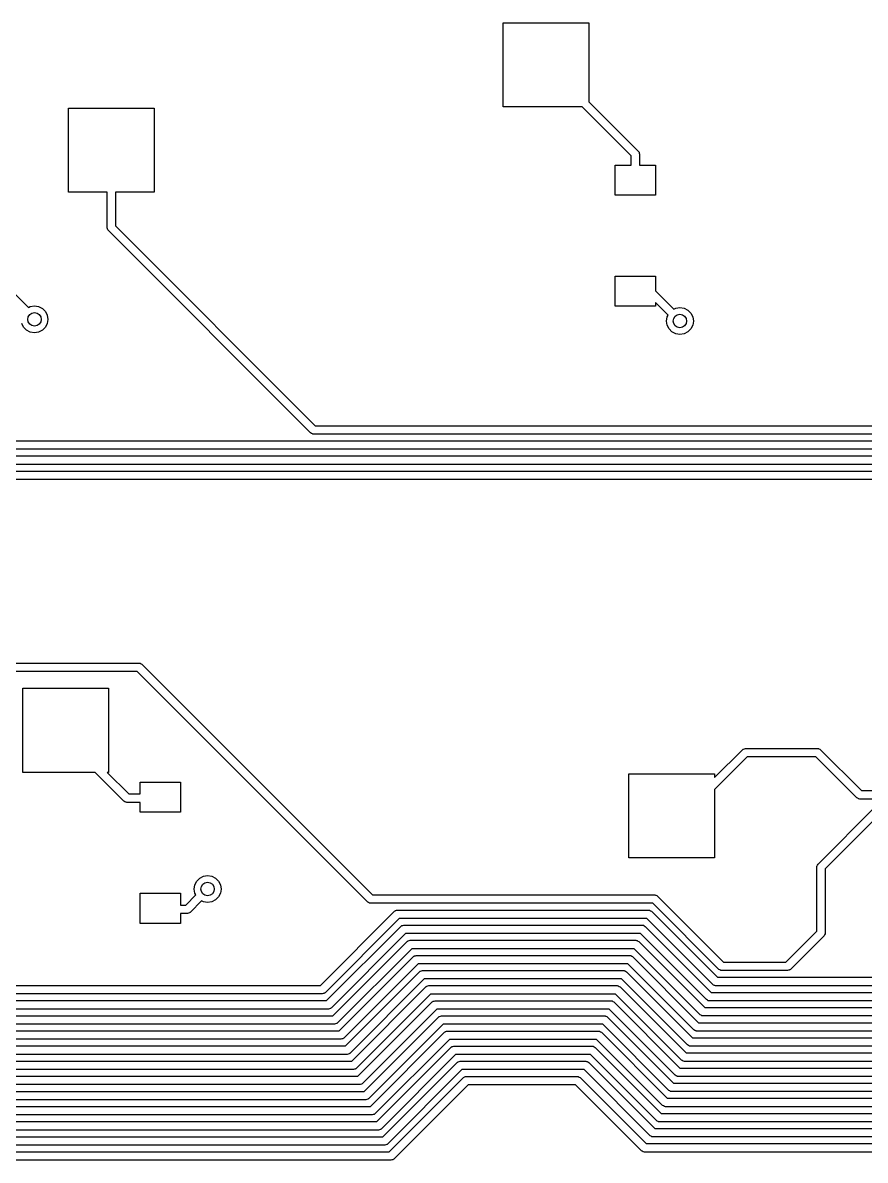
# Model space of a CAD drawing. Extents: x -27 to 355, y -108 to 35.
# Drawn here: x 228.4 to 253.46, y -67.9 to -34.08 of the extents above; entities that cross this region are included whole.
import ezdxf

# ---------------------------------------------------------------- set-up
doc = ezdxf.new("R2010")
doc.units = 0
doc.layers.add('BLACK', color=7, linetype='CONTINUOUS')

msp = doc.modelspace()

# ---------------------------------------------------------------- linework, layer by layer
at = {"layer": 'BLACK', "linetype": 'CONTINUOUS'}
for p, q in [((242.692, -36.5833), (242.692, -34.0833)), ((242.692, -34.0833), (245.242, -34.0833)), ((245.242, -34.0833), (245.242, -36.4315)), ((245.242, -36.4315), (246.713, -37.9029)), ((229.765, -39.1233), (229.765, -36.6233)), ((229.765, -36.6233), (232.315, -36.6233)), ((232.315, -36.6233), (232.315, -39.1233)), ((245.04, -36.5833), (242.692, -36.5833)), ((246.5, -38.0431), (245.04, -36.5833)), ((246.5, -38.3133), (246.5, -38.0431)), ((246.713, -37.9029), (246.727, -37.9207)), ((246.727, -37.9207), (246.73, -37.9238)), ((246.73, -37.9238), (246.731, -37.9265)), ((246.731, -37.9265), (246.735, -37.9317)), ((246.735, -37.9317), (246.741, -37.9618)), ((246.741, -37.9618), (246.75, -37.9913)), ((246.75, -37.9913), (246.75, -38.3133)), ((246.025, -39.2133), (246.025, -38.3133)), ((246.025, -38.3133), (246.5, -38.3133)), ((246.75, -38.3133), (247.225, -38.3133)), ((247.225, -38.3133), (247.225, -39.2133)), ((230.915, -39.1233), (229.765, -39.1233)), ((230.915, -40.1754), (230.915, -39.1233)), ((232.315, -39.1233), (231.165, -39.1233)), ((231.165, -39.1233), (231.165, -40.1236)), ((247.225, -39.2133), (246.025, -39.2133)), ((230.924, -40.2049), (230.915, -40.1754)), ((230.93, -40.235), (230.924, -40.2049)), ((230.934, -40.2402), (230.93, -40.235)), ((230.935, -40.2429), (230.934, -40.2402)), ((231.165, -40.1236), (237.104, -46.0628)), ((230.938, -40.2459), (230.935, -40.2429)), ((230.952, -40.2638), (230.938, -40.2459)), ((236.964, -46.2762), (230.952, -40.2638)), ((246.025, -42.5133), (246.025, -41.6133)), ((246.025, -41.6133), (247.225, -41.6133)), ((247.225, -41.6133), (247.225, -42.049)), ((228.175, -42.149), (228.573, -42.5474)), ((247.225, -42.049), (247.773, -42.5974)), ((228.573, -42.5474), (228.626, -42.5204)), ((228.626, -42.5204), (228.75, -42.5008)), ((228.75, -42.5008), (228.874, -42.5204)), ((228.874, -42.5204), (228.985, -42.5772)), ((228.985, -42.5772), (229.074, -42.6657)), ((247.225, -42.5133), (246.025, -42.5133)), ((247.597, -42.7742), (247.225, -42.4026)), ((247.225, -42.4026), (247.225, -42.5133)), ((247.773, -42.5974), (247.826, -42.5704)), ((247.826, -42.5704), (247.95, -42.5508)), ((247.95, -42.5508), (248.074, -42.5704)), ((248.074, -42.5704), (248.185, -42.6272)), ((229.074, -42.6657), (229.13, -42.7772)), ((229.13, -42.7772), (229.15, -42.9008)), ((229.15, -42.9008), (229.13, -43.0244)), ((247.55, -42.9508), (247.57, -42.8272)), ((247.57, -42.8272), (247.597, -42.7742)), ((248.185, -42.6272), (248.274, -42.7157)), ((248.274, -42.7157), (248.33, -42.8272)), ((248.33, -42.8272), (248.35, -42.9508)), ((228.426, -43.1359), (228.37, -43.0244)), ((228.515, -43.2244), (228.426, -43.1359)), ((228.626, -43.2812), (228.515, -43.2244)), ((228.75, -43.3008), (228.626, -43.2812)), ((228.874, -43.2812), (228.75, -43.3008)), ((228.985, -43.2244), (228.874, -43.2812)), ((229.074, -43.1359), (228.985, -43.2244)), ((229.13, -43.0244), (229.074, -43.1359)), ((247.57, -43.0744), (247.55, -42.9508)), ((247.626, -43.1859), (247.57, -43.0744)), ((247.715, -43.2744), (247.626, -43.1859)), ((247.826, -43.3312), (247.715, -43.2744)), ((248.185, -43.2744), (248.074, -43.3312)), ((248.274, -43.1859), (248.185, -43.2744)), ((248.33, -43.0744), (248.274, -43.1859)), ((248.35, -42.9508), (248.33, -43.0744)), ((247.95, -43.3508), (247.826, -43.3312)), ((248.074, -43.3312), (247.95, -43.3508)), ((236.991, -46.291), (236.964, -46.2762)), ((237.017, -46.3077), (236.991, -46.291)), ((237.023, -46.3086), (237.017, -46.3077)), ((237.026, -46.3099), (237.023, -46.3086)), ((237.03, -46.3096), (237.026, -46.3099)), ((237.052, -46.3128), (237.03, -46.3096)), ((342.612, -46.3128), (237.052, -46.3128)), ((237.104, -46.0628), (342.56, -46.0628)), ((216.738, -46.5123), (342.747, -46.5123)), ((197.349, -46.9619), (342.933, -46.9619)), ((342.798, -46.7623), (216.687, -46.7623)), ((342.985, -47.2119), (197.298, -47.2119)), ((343.171, -47.6614), (178.048, -47.6614)), ((178.099, -47.4114), (343.119, -47.4114)), ((221.167, -53.1188), (231.858, -53.1188)), ((231.806, -53.3688), (221.219, -53.3688)), ((238.662, -60.2242), (231.806, -53.3688)), ((231.858, -53.1188), (231.88, -53.122)), ((231.88, -53.122), (231.885, -53.1216)), ((231.885, -53.1216), (231.887, -53.123)), ((231.887, -53.123), (231.893, -53.1239)), ((231.893, -53.1239), (231.919, -53.1406)), ((231.919, -53.1406), (231.946, -53.1554)), ((231.946, -53.1554), (238.802, -60.0108)), ((228.404, -56.3683), (228.404, -53.8683)), ((228.404, -53.8683), (230.954, -53.8683)), ((230.954, -53.8683), (230.954, -56.3683)), ((248.984, -56.5253), (249.814, -55.6954)), ((249.814, -55.6954), (249.831, -55.6821)), ((249.831, -55.6821), (249.834, -55.6786)), ((249.834, -55.6786), (249.837, -55.6778)), ((249.837, -55.6778), (249.842, -55.6739)), ((249.842, -55.6739), (249.872, -55.6674)), ((249.872, -55.6674), (249.902, -55.6588)), ((249.902, -55.6588), (252.048, -55.6588)), ((252.048, -55.6588), (252.07, -55.662)), ((252.07, -55.662), (252.075, -55.6616)), ((252.075, -55.6616), (252.077, -55.663)), ((252.077, -55.663), (252.083, -55.6639)), ((252.083, -55.6639), (252.109, -55.6806)), ((252.109, -55.6806), (252.136, -55.6954)), ((252.136, -55.6954), (253.352, -56.9108)), ((249.954, -55.9088), (248.984, -56.8788)), ((251.996, -55.9088), (249.954, -55.9088)), ((253.212, -57.1242), (251.996, -55.9088)), ((230.556, -56.3683), (228.404, -56.3683)), ((231.412, -57.2242), (230.556, -56.3683)), ((230.954, -56.3683), (230.909, -56.3683)), ((230.909, -56.3683), (231.552, -57.0108)), ((246.434, -58.9083), (246.434, -56.4083)), ((246.434, -56.4083), (248.984, -56.4083)), ((248.984, -56.4083), (248.984, -56.5253)), ((231.89, -57.0108), (231.89, -56.6558)), ((231.89, -56.6558), (233.09, -56.6558)), ((233.09, -56.6558), (233.09, -57.5558)), ((231.552, -57.0108), (231.89, -57.0108)), ((248.984, -56.8788), (248.984, -58.9083)), ((253.239, -57.139), (253.212, -57.1242)), ((253.264, -57.1557), (253.239, -57.139)), ((253.352, -56.9108), (255.936, -56.9108)), ((231.439, -57.239), (231.412, -57.2242)), ((231.464, -57.2557), (231.439, -57.239)), ((231.471, -57.2566), (231.464, -57.2557)), ((231.473, -57.2579), (231.471, -57.2566)), ((231.478, -57.2576), (231.473, -57.2579)), ((231.5, -57.2608), (231.478, -57.2576)), ((231.89, -57.2608), (231.5, -57.2608)), ((231.89, -57.5558), (231.89, -57.2608)), ((252.062, -59.0974), (253.762, -57.3969)), ((253.271, -57.1566), (253.264, -57.1557)), ((253.273, -57.1579), (253.271, -57.1566)), ((253.278, -57.1576), (253.273, -57.1579)), ((253.3, -57.1608), (253.278, -57.1576)), ((255.884, -57.1608), (253.3, -57.1608)), ((233.09, -57.5558), (231.89, -57.5558)), ((253.902, -57.6103), (252.275, -59.2376)), ((248.984, -58.9083), (246.434, -58.9083)), ((252.025, -59.1858), (252.028, -59.1638)), ((252.028, -59.1592), (252.029, -59.1567)), ((252.028, -59.1638), (252.028, -59.1592)), ((252.029, -59.1567), (252.03, -59.1503)), ((252.03, -59.1503), (252.047, -59.1244)), ((252.047, -59.1244), (252.062, -59.0974)), ((233.576, -59.6007), (233.665, -59.5122)), ((233.665, -59.5122), (233.776, -59.4554)), ((233.776, -59.4554), (233.9, -59.4358)), ((233.9, -59.4358), (234.024, -59.4554)), ((234.024, -59.4554), (234.135, -59.5122)), ((234.135, -59.5122), (234.224, -59.6007)), ((252.025, -61.084), (252.025, -59.1858)), ((252.275, -59.2376), (252.275, -61.1358)), ((233.5, -59.8358), (233.52, -59.7122)), ((233.52, -59.9594), (233.5, -59.8358)), ((233.52, -59.7122), (233.576, -59.6007)), ((234.224, -59.6007), (234.28, -59.7122)), ((234.28, -59.7122), (234.3, -59.8358)), ((234.3, -59.8358), (234.28, -59.9594)), ((231.89, -60.8558), (231.89, -59.9558)), ((231.89, -59.9558), (233.09, -59.9558)), ((233.09, -59.9558), (233.09, -60.3108)), ((233.248, -60.3108), (233.547, -60.0124)), ((233.723, -60.1892), (233.388, -60.5242)), ((233.547, -60.0124), (233.52, -59.9594)), ((233.776, -60.2162), (233.723, -60.1892)), ((234.135, -60.1594), (234.024, -60.2162)), ((234.224, -60.0709), (234.135, -60.1594)), ((234.28, -59.9594), (234.224, -60.0709)), ((238.802, -60.0108), (247.2, -60.0108)), ((247.2, -60.0108), (247.222, -60.014)), ((247.222, -60.014), (247.227, -60.0137)), ((247.227, -60.0137), (247.229, -60.015)), ((247.229, -60.015), (247.236, -60.0159)), ((247.236, -60.0159), (247.261, -60.0326)), ((247.261, -60.0326), (247.288, -60.0474)), ((247.288, -60.0474), (249.252, -62.0113)), ((233.09, -60.3108), (233.248, -60.3108)), ((233.388, -60.5242), (233.371, -60.5375)), ((233.9, -60.2358), (233.776, -60.2162)), ((234.024, -60.2162), (233.9, -60.2358)), ((237.255, -62.7041), (239.462, -60.4969)), ((238.689, -60.239), (238.662, -60.2242)), ((238.714, -60.2557), (238.689, -60.239)), ((238.721, -60.2566), (238.714, -60.2557)), ((238.723, -60.2579), (238.721, -60.2566)), ((238.728, -60.2576), (238.723, -60.2579)), ((238.75, -60.2608), (238.728, -60.2576)), ((247.148, -60.2608), (238.75, -60.2608)), ((239.462, -60.4969), (239.48, -60.4836)), ((239.48, -60.4836), (239.483, -60.4801)), ((239.483, -60.4801), (239.486, -60.4793)), ((239.486, -60.4793), (239.491, -60.4755)), ((239.491, -60.4755), (239.521, -60.469)), ((239.521, -60.469), (239.55, -60.4603)), ((239.55, -60.4603), (247.014, -60.4603)), ((247.014, -60.4603), (247.036, -60.4635)), ((247.036, -60.4635), (247.04, -60.4632)), ((247.04, -60.4632), (247.043, -60.4645)), ((247.043, -60.4645), (247.049, -60.4655)), ((247.049, -60.4655), (247.075, -60.4822)), ((247.075, -60.4822), (247.102, -60.4969)), ((247.102, -60.4969), (249.066, -62.4608)), ((249.112, -62.2247), (247.148, -60.2608)), ((233.09, -60.8558), (231.89, -60.8558)), ((233.3, -60.5608), (233.09, -60.5608)), ((233.09, -60.5608), (233.09, -60.8558)), ((233.33, -60.5521), (233.3, -60.5608)), ((233.36, -60.5457), (233.33, -60.5521)), ((233.365, -60.5418), (233.36, -60.5457)), ((233.368, -60.541), (233.365, -60.5418)), ((233.371, -60.5375), (233.368, -60.541)), ((239.602, -60.7103), (237.395, -62.9174)), ((246.962, -60.7103), (239.602, -60.7103)), ((248.926, -62.6742), (246.962, -60.7103)), ((237.441, -63.1536), (239.648, -60.9465)), ((239.788, -61.1598), (237.581, -63.367)), ((239.648, -60.9465), (239.666, -60.9331)), ((239.666, -60.9331), (239.669, -60.9297)), ((239.669, -60.9297), (239.672, -60.9289)), ((239.672, -60.9289), (239.677, -60.925)), ((239.677, -60.925), (239.707, -60.9185)), ((239.707, -60.9185), (239.737, -60.9098)), ((239.737, -60.9098), (246.828, -60.9098)), ((246.776, -61.1598), (239.788, -61.1598)), ((248.74, -63.1237), (246.776, -61.1598)), ((246.828, -60.9098), (246.85, -60.913)), ((246.85, -60.913), (246.854, -60.9127)), ((246.854, -60.9127), (246.857, -60.9141)), ((246.857, -60.9141), (246.863, -60.915)), ((246.863, -60.915), (246.889, -60.9317)), ((246.889, -60.9317), (246.916, -60.9465)), ((246.916, -60.9465), (248.88, -62.9103)), ((251.098, -62.0113), (252.025, -61.084)), ((252.253, -61.1972), (252.238, -61.2242)), ((252.27, -61.1713), (252.253, -61.1972)), ((252.271, -61.1649), (252.27, -61.1713)), ((252.272, -61.1624), (252.271, -61.1649)), ((252.275, -61.1358), (252.272, -61.1578)), ((252.272, -61.1578), (252.272, -61.1624)), ((237.627, -63.6031), (239.834, -61.396)), ((239.834, -61.396), (239.852, -61.3827)), ((239.852, -61.3827), (239.855, -61.3792)), ((239.855, -61.3792), (239.858, -61.3784)), ((239.858, -61.3784), (239.863, -61.3745)), ((239.863, -61.3745), (239.893, -61.368)), ((239.893, -61.368), (239.923, -61.3594)), ((239.923, -61.3594), (246.641, -61.3594)), ((246.641, -61.3594), (246.663, -61.3626)), ((246.663, -61.3626), (246.668, -61.3622)), ((246.668, -61.3622), (246.671, -61.3636)), ((246.671, -61.3636), (246.677, -61.3645)), ((246.677, -61.3645), (246.703, -61.3812)), ((246.703, -61.3812), (246.73, -61.396)), ((246.73, -61.396), (248.694, -63.3598)), ((252.238, -61.2242), (251.238, -62.2247)), ((239.975, -61.6094), (237.768, -63.8165)), ((237.814, -64.0526), (240.021, -61.8455)), ((246.59, -61.6094), (239.975, -61.6094)), ((240.021, -61.8455), (240.039, -61.8322)), ((240.039, -61.8322), (240.042, -61.8287)), ((240.042, -61.8287), (240.044, -61.8279)), ((240.044, -61.8279), (240.049, -61.824)), ((240.049, -61.824), (240.08, -61.8175)), ((240.08, -61.8175), (240.109, -61.8089)), ((240.109, -61.8089), (246.455, -61.8089)), ((246.455, -61.8089), (246.477, -61.8121)), ((246.477, -61.8121), (246.482, -61.8117)), ((246.482, -61.8117), (246.484, -61.8131)), ((246.484, -61.8131), (246.491, -61.814)), ((246.491, -61.814), (246.517, -61.8307)), ((246.517, -61.8307), (246.544, -61.8455)), ((246.544, -61.8455), (248.507, -63.8094)), ((248.553, -63.5732), (246.59, -61.6094)), ((240.161, -62.0589), (237.954, -64.266)), ((246.403, -62.0589), (240.161, -62.0589)), ((248.367, -64.0227), (246.403, -62.0589)), ((249.252, -62.0113), (251.098, -62.0113)), ((238, -64.5021), (240.207, -62.295)), ((240.347, -62.5084), (238.14, -64.7155)), ((240.207, -62.295), (240.225, -62.2817)), ((240.225, -62.2817), (240.228, -62.2782)), ((240.228, -62.2782), (240.23, -62.2774)), ((240.23, -62.2774), (240.236, -62.2735)), ((240.236, -62.2735), (240.266, -62.2671)), ((240.266, -62.2671), (240.295, -62.2584)), ((240.295, -62.2584), (246.269, -62.2584)), ((246.217, -62.5084), (240.347, -62.5084)), ((248.181, -64.4723), (246.217, -62.5084)), ((246.269, -62.2584), (246.291, -62.2616)), ((246.291, -62.2616), (246.296, -62.2613)), ((246.296, -62.2613), (246.298, -62.2626)), ((246.298, -62.2626), (246.305, -62.2635)), ((246.305, -62.2635), (246.33, -62.2802)), ((246.33, -62.2802), (246.357, -62.295)), ((246.357, -62.295), (248.321, -64.2589)), ((249.066, -62.4608), (261.247, -62.4608)), ((249.139, -62.2394), (249.112, -62.2247)), ((249.165, -62.2561), (249.139, -62.2394)), ((249.171, -62.2571), (249.165, -62.2561)), ((249.174, -62.2584), (249.171, -62.2571)), ((249.178, -62.2581), (249.174, -62.2584)), ((249.2, -62.2613), (249.178, -62.2581)), ((251.15, -62.2613), (249.2, -62.2613)), ((251.179, -62.2526), (251.15, -62.2613)), ((251.209, -62.2461), (251.179, -62.2526)), ((251.214, -62.2423), (251.209, -62.2461)), ((251.217, -62.2415), (251.214, -62.2423)), ((251.22, -62.238), (251.217, -62.2415)), ((251.238, -62.2247), (251.22, -62.238)), ((200.623, -62.7041), (237.255, -62.7041)), ((238.186, -64.9517), (240.393, -62.7445)), ((240.393, -62.7445), (240.411, -62.7312)), ((240.411, -62.7312), (240.414, -62.7277)), ((240.414, -62.7277), (240.417, -62.7269)), ((240.417, -62.7269), (240.422, -62.7231)), ((240.422, -62.7231), (240.452, -62.7166)), ((240.452, -62.7166), (240.481, -62.7079)), ((240.481, -62.7079), (246.083, -62.7079)), ((246.083, -62.7079), (246.105, -62.7111)), ((246.105, -62.7111), (246.109, -62.7108)), ((246.109, -62.7108), (246.112, -62.7121)), ((246.112, -62.7121), (246.118, -62.7131)), ((246.118, -62.7131), (246.144, -62.7298)), ((246.144, -62.7298), (246.171, -62.7445)), ((246.171, -62.7445), (248.135, -64.7084)), ((248.953, -62.689), (248.926, -62.6742)), ((248.979, -62.7057), (248.953, -62.689)), ((248.985, -62.7066), (248.979, -62.7057)), ((248.988, -62.7079), (248.985, -62.7066)), ((248.992, -62.7076), (248.988, -62.7079)), ((249.014, -62.7108), (248.992, -62.7076)), ((261.299, -62.7108), (249.014, -62.7108)), ((180.325, -63.1536), (237.441, -63.1536)), ((237.307, -62.9541), (200.571, -62.9541)), ((237.336, -62.9454), (237.307, -62.9541)), ((237.366, -62.9389), (237.336, -62.9454)), ((237.372, -62.935), (237.366, -62.9389)), ((237.374, -62.9342), (237.372, -62.935)), ((237.377, -62.9308), (237.374, -62.9342)), ((237.395, -62.9174), (237.377, -62.9308)), ((240.533, -62.9579), (238.326, -65.165)), ((238.372, -65.4012), (240.579, -63.1941)), ((246.031, -62.9579), (240.533, -62.9579)), ((240.579, -63.1941), (240.597, -63.1807)), ((240.597, -63.1807), (240.6, -63.1773)), ((240.6, -63.1773), (240.603, -63.1765)), ((240.603, -63.1765), (240.608, -63.1726)), ((240.608, -63.1726), (240.638, -63.1661)), ((240.638, -63.1661), (240.668, -63.1574)), ((240.668, -63.1574), (245.897, -63.1574)), ((245.897, -63.1574), (245.919, -63.1606)), ((245.919, -63.1606), (245.923, -63.1603)), ((245.923, -63.1603), (245.926, -63.1617)), ((245.926, -63.1617), (245.932, -63.1626)), ((245.932, -63.1626), (245.958, -63.1793)), ((245.958, -63.1793), (245.985, -63.1941)), ((245.985, -63.1941), (247.949, -65.1579)), ((247.995, -64.9218), (246.031, -62.9579)), ((248.767, -63.1385), (248.74, -63.1237)), ((248.793, -63.1552), (248.767, -63.1385)), ((248.799, -63.1561), (248.793, -63.1552)), ((248.801, -63.1575), (248.799, -63.1561)), ((248.806, -63.1571), (248.801, -63.1575)), ((248.828, -63.1603), (248.806, -63.1571)), ((261.485, -63.1603), (248.828, -63.1603)), ((248.88, -62.9103), (261.433, -62.9103)), ((237.493, -63.4036), (180.273, -63.4036)), ((237.522, -63.3949), (237.493, -63.4036)), ((237.553, -63.3884), (237.522, -63.3949)), ((237.558, -63.3846), (237.553, -63.3884)), ((237.56, -63.3838), (237.558, -63.3846)), ((237.563, -63.3803), (237.56, -63.3838)), ((237.581, -63.367), (237.563, -63.3803)), ((240.719, -63.4074), (238.512, -65.6146)), ((245.845, -63.4074), (240.719, -63.4074)), ((247.809, -65.3713), (245.845, -63.4074)), ((248.694, -63.3598), (261.62, -63.3598)), ((237.679, -63.8531), (180.087, -63.8531)), ((180.138, -63.6031), (237.627, -63.6031)), ((237.709, -63.8444), (237.679, -63.8531)), ((237.739, -63.838), (237.709, -63.8444)), ((237.744, -63.8341), (237.739, -63.838)), ((237.747, -63.8333), (237.744, -63.8341)), ((237.75, -63.8298), (237.747, -63.8333)), ((237.768, -63.8165), (237.75, -63.8298)), ((238.558, -65.8507), (240.765, -63.6436)), ((240.906, -63.857), (238.699, -66.0641)), ((240.765, -63.6436), (240.783, -63.6303)), ((240.783, -63.6303), (240.786, -63.6268)), ((240.786, -63.6268), (240.789, -63.626)), ((240.789, -63.626), (240.794, -63.6221)), ((240.794, -63.6221), (240.824, -63.6156)), ((240.824, -63.6156), (240.854, -63.607)), ((240.854, -63.607), (245.71, -63.607)), ((245.659, -63.857), (240.906, -63.857)), ((247.623, -65.8208), (245.659, -63.857)), ((245.71, -63.607), (245.732, -63.6102)), ((245.732, -63.6102), (245.737, -63.6098)), ((245.737, -63.6098), (245.74, -63.6112)), ((245.74, -63.6112), (245.746, -63.6121)), ((245.746, -63.6121), (245.772, -63.6288)), ((245.772, -63.6288), (245.799, -63.6436)), ((245.799, -63.6436), (247.763, -65.6074)), ((248.507, -63.8094), (261.806, -63.8094)), ((248.581, -63.588), (248.553, -63.5732)), ((248.606, -63.6047), (248.581, -63.588)), ((248.613, -63.6056), (248.606, -63.6047)), ((248.615, -63.607), (248.613, -63.6056)), ((248.62, -63.6066), (248.615, -63.607)), ((248.642, -63.6098), (248.62, -63.6066)), ((261.671, -63.6098), (248.642, -63.6098)), ((179.952, -64.0526), (237.814, -64.0526)), ((238.745, -66.3002), (240.952, -64.0931)), ((240.952, -64.0931), (240.97, -64.0798)), ((240.97, -64.0798), (240.973, -64.0763)), ((240.973, -64.0763), (240.975, -64.0755)), ((240.975, -64.0755), (240.98, -64.0716)), ((240.98, -64.0716), (241.011, -64.0651)), ((241.011, -64.0651), (241.04, -64.0565)), ((241.04, -64.0565), (245.524, -64.0565)), ((245.524, -64.0565), (245.546, -64.0597)), ((245.546, -64.0597), (245.551, -64.0593)), ((245.551, -64.0593), (245.553, -64.0607)), ((245.553, -64.0607), (245.56, -64.0616)), ((245.56, -64.0616), (245.586, -64.0783)), ((245.586, -64.0783), (245.613, -64.0931)), ((245.613, -64.0931), (247.576, -66.057)), ((248.394, -64.0375), (248.367, -64.0227)), ((248.42, -64.0542), (248.394, -64.0375)), ((248.427, -64.0551), (248.42, -64.0542)), ((248.429, -64.0565), (248.427, -64.0551)), ((248.434, -64.0562), (248.429, -64.0565)), ((248.456, -64.0594), (248.434, -64.0562)), ((261.858, -64.0594), (248.456, -64.0594)), ((179.766, -64.5021), (238, -64.5021)), ((237.865, -64.3026), (179.9, -64.3026)), ((237.895, -64.294), (237.865, -64.3026)), ((237.925, -64.2875), (237.895, -64.294)), ((237.93, -64.2836), (237.925, -64.2875)), ((237.933, -64.2828), (237.93, -64.2836)), ((237.936, -64.2793), (237.933, -64.2828)), ((237.954, -64.266), (237.936, -64.2793)), ((241.092, -64.3065), (238.885, -66.5136)), ((238.931, -66.7497), (241.138, -64.5426)), ((245.472, -64.3065), (241.092, -64.3065)), ((241.138, -64.5426), (241.156, -64.5293)), ((241.156, -64.5293), (241.159, -64.5258)), ((241.159, -64.5258), (241.161, -64.525)), ((241.161, -64.525), (241.167, -64.5211)), ((241.167, -64.5211), (241.197, -64.5147)), ((241.197, -64.5147), (241.226, -64.506)), ((241.226, -64.506), (245.338, -64.506)), ((245.338, -64.506), (245.36, -64.5092)), ((245.36, -64.5092), (245.365, -64.5089)), ((245.365, -64.5089), (245.367, -64.5102)), ((245.367, -64.5102), (245.374, -64.5111)), ((245.374, -64.5111), (245.399, -64.5278)), ((245.399, -64.5278), (245.426, -64.5426)), ((245.426, -64.5426), (247.39, -66.5065)), ((247.436, -66.2703), (245.472, -64.3065)), ((248.208, -64.487), (248.181, -64.4723)), ((248.234, -64.5037), (248.208, -64.487)), ((248.24, -64.5047), (248.234, -64.5037)), ((248.243, -64.506), (248.24, -64.5047)), ((248.247, -64.5057), (248.243, -64.506)), ((248.269, -64.5089), (248.247, -64.5057)), ((262.044, -64.5089), (248.269, -64.5089)), ((248.321, -64.2589), (261.992, -64.2589)), ((238.052, -64.7521), (179.714, -64.7521)), ((238.081, -64.7435), (238.052, -64.7521)), ((238.111, -64.737), (238.081, -64.7435)), ((238.116, -64.7331), (238.111, -64.737)), ((238.119, -64.7323), (238.116, -64.7331)), ((238.122, -64.7288), (238.119, -64.7323)), ((238.14, -64.7155), (238.122, -64.7288)), ((241.278, -64.756), (239.071, -66.9631)), ((245.286, -64.756), (241.278, -64.756)), ((247.25, -66.7199), (245.286, -64.756)), ((248.022, -64.9366), (247.995, -64.9218)), ((248.135, -64.7084), (262.178, -64.7084)), ((238.238, -65.2017), (179.528, -65.2017)), ((179.58, -64.9517), (238.186, -64.9517)), ((238.267, -65.193), (238.238, -65.2017)), ((238.297, -65.1865), (238.267, -65.193)), ((238.303, -65.1826), (238.297, -65.1865)), ((238.305, -65.1818), (238.303, -65.1826)), ((238.308, -65.1784), (238.305, -65.1818)), ((238.326, -65.165), (238.308, -65.1784)), ((239.117, -67.1993), (241.324, -64.9921)), ((241.464, -65.2055), (239.257, -67.4126)), ((241.324, -64.9921), (241.342, -64.9788)), ((241.342, -64.9788), (241.345, -64.9753)), ((241.345, -64.9753), (241.348, -64.9745)), ((241.348, -64.9745), (241.353, -64.9707)), ((241.353, -64.9707), (241.383, -64.9642)), ((241.383, -64.9642), (241.412, -64.9555)), ((241.412, -64.9555), (245.152, -64.9555)), ((245.1, -65.2055), (241.464, -65.2055)), ((247.064, -67.1694), (245.1, -65.2055)), ((245.152, -64.9555), (245.174, -64.9587)), ((245.174, -64.9587), (245.178, -64.9584)), ((245.178, -64.9584), (245.181, -64.9597)), ((245.181, -64.9597), (245.187, -64.9607)), ((245.187, -64.9607), (245.213, -64.9774)), ((245.213, -64.9774), (245.24, -64.9921)), ((245.24, -64.9921), (247.204, -66.956)), ((247.949, -65.1579), (262.364, -65.1579)), ((248.048, -64.9533), (248.022, -64.9366)), ((248.054, -64.9542), (248.048, -64.9533)), ((248.057, -64.9555), (248.054, -64.9542)), ((248.061, -64.9552), (248.057, -64.9555)), ((248.083, -64.9584), (248.061, -64.9552)), ((262.23, -64.9584), (248.083, -64.9584)), ((179.394, -65.4012), (238.372, -65.4012)), ((239.303, -67.6488), (241.51, -65.4417)), ((241.51, -65.4417), (241.528, -65.4283)), ((241.528, -65.4283), (241.531, -65.4249)), ((241.531, -65.4249), (241.534, -65.4241)), ((241.534, -65.4241), (241.539, -65.4202)), ((241.539, -65.4202), (241.569, -65.4137)), ((241.569, -65.4137), (241.599, -65.405)), ((241.599, -65.405), (244.893, -65.405)), ((244.893, -65.405), (244.915, -65.4082)), ((244.915, -65.4082), (244.92, -65.4079)), ((244.92, -65.4079), (244.922, -65.4093)), ((244.922, -65.4093), (244.928, -65.4102)), ((244.928, -65.4102), (244.954, -65.4269)), ((244.954, -65.4269), (244.981, -65.4417)), ((244.981, -65.4417), (246.945, -67.4055)), ((247.836, -65.3861), (247.809, -65.3713)), ((247.862, -65.4028), (247.836, -65.3861)), ((247.868, -65.4037), (247.862, -65.4028)), ((247.87, -65.4051), (247.868, -65.4037)), ((247.875, -65.4047), (247.87, -65.4051)), ((247.897, -65.4079), (247.875, -65.4047)), ((262.416, -65.4079), (247.897, -65.4079)), ((179.207, -65.8507), (238.558, -65.8507)), ((238.424, -65.6512), (179.342, -65.6512)), ((238.453, -65.6425), (238.424, -65.6512)), ((238.484, -65.636), (238.453, -65.6425)), ((238.489, -65.6322), (238.484, -65.636)), ((238.491, -65.6314), (238.489, -65.6322)), ((238.494, -65.6279), (238.491, -65.6314)), ((238.512, -65.6146), (238.494, -65.6279)), ((241.65, -65.655), (239.443, -67.8622)), ((244.841, -65.655), (241.65, -65.655)), ((246.805, -67.6189), (244.841, -65.655)), ((247.65, -65.8356), (247.623, -65.8208)), ((247.675, -65.8523), (247.65, -65.8356)), ((247.682, -65.8532), (247.675, -65.8523)), ((247.684, -65.8546), (247.682, -65.8532)), ((247.689, -65.8542), (247.684, -65.8546)), ((247.711, -65.8574), (247.689, -65.8542)), ((262.602, -65.8574), (247.711, -65.8574)), ((247.763, -65.6074), (262.551, -65.6074)), ((238.61, -66.1007), (179.156, -66.1007)), ((238.64, -66.092), (238.61, -66.1007)), ((238.67, -66.0856), (238.64, -66.092)), ((238.675, -66.0817), (238.67, -66.0856)), ((238.678, -66.0809), (238.675, -66.0817)), ((238.681, -66.0774), (238.678, -66.0809)), ((238.699, -66.0641), (238.681, -66.0774)), ((247.463, -66.2851), (247.436, -66.2703)), ((247.576, -66.057), (262.737, -66.057)), ((238.796, -66.5502), (147.536, -66.5502)), ((147.588, -66.3002), (238.745, -66.3002)), ((238.826, -66.5416), (238.796, -66.5502)), ((238.856, -66.5351), (238.826, -66.5416)), ((238.861, -66.5312), (238.856, -66.5351)), ((238.864, -66.5304), (238.861, -66.5312)), ((238.867, -66.5269), (238.864, -66.5304)), ((238.885, -66.5136), (238.867, -66.5269)), ((247.39, -66.5065), (262.923, -66.5065)), ((247.489, -66.3018), (247.463, -66.2851)), ((247.496, -66.3027), (247.489, -66.3018)), ((247.498, -66.3041), (247.496, -66.3027)), ((247.503, -66.3038), (247.498, -66.3041)), ((247.525, -66.307), (247.503, -66.3038)), ((262.789, -66.307), (247.525, -66.307)), ((146.769, -66.7497), (238.931, -66.7497)), ((247.277, -66.7346), (247.25, -66.7199)), ((247.303, -66.7513), (247.277, -66.7346)), ((247.309, -66.7523), (247.303, -66.7513)), ((247.312, -66.7536), (247.309, -66.7523)), ((247.316, -66.7533), (247.312, -66.7536)), ((247.339, -66.7565), (247.316, -66.7533)), ((262.975, -66.7565), (247.339, -66.7565)), ((19.4902, -67.1993), (239.117, -67.1993)), ((238.983, -66.9997), (146.717, -66.9997)), ((239.012, -66.9911), (238.983, -66.9997)), ((239.042, -66.9846), (239.012, -66.9911)), ((239.047, -66.9807), (239.042, -66.9846)), ((239.05, -66.9799), (239.047, -66.9807)), ((239.053, -66.9764), (239.05, -66.9799)), ((239.071, -66.9631), (239.053, -66.9764)), ((247.091, -67.1842), (247.064, -67.1694)), ((247.117, -67.2009), (247.091, -67.1842)), ((247.123, -67.2018), (247.117, -67.2009)), ((247.126, -67.2031), (247.123, -67.2018)), ((247.13, -67.2028), (247.126, -67.2031)), ((247.152, -67.206), (247.13, -67.2028)), ((263.161, -67.206), (247.152, -67.206)), ((247.204, -66.956), (263.109, -66.956)), ((239.169, -67.4493), (19.4385, -67.4493)), ((239.198, -67.4406), (239.169, -67.4493)), ((239.228, -67.4341), (239.198, -67.4406)), ((239.234, -67.4302), (239.228, -67.4341)), ((239.236, -67.4294), (239.234, -67.4302)), ((239.239, -67.426), (239.236, -67.4294)), ((239.257, -67.4126), (239.239, -67.426)), ((246.832, -67.6337), (246.805, -67.6189)), ((246.945, -67.4055), (263.295, -67.4055)), ((239.355, -67.8988), (9.28798, -67.8988)), ((9.33976, -67.6488), (239.303, -67.6488)), ((239.384, -67.8901), (239.355, -67.8988)), ((239.415, -67.8836), (239.384, -67.8901)), ((239.42, -67.8798), (239.415, -67.8836)), ((239.422, -67.879), (239.42, -67.8798)), ((239.425, -67.8755), (239.422, -67.879)), ((239.443, -67.8622), (239.425, -67.8755)), ((246.858, -67.6504), (246.832, -67.6337)), ((246.864, -67.6513), (246.858, -67.6504)), ((246.867, -67.6527), (246.864, -67.6513)), ((246.871, -67.6523), (246.867, -67.6527)), ((246.893, -67.6555), (246.871, -67.6523)), ((263.347, -67.6555), (246.893, -67.6555))]:
    msp.add_line(p, q, dxfattribs=at)
at = {"layer": 'BLACK'}
for centre in [(228.75, -42.9008), (247.95, -42.9508), (233.9, -59.8358)]:
    msp.add_circle(centre, 0.2, dxfattribs=at)

doc.saveas('drawing.dxf')
